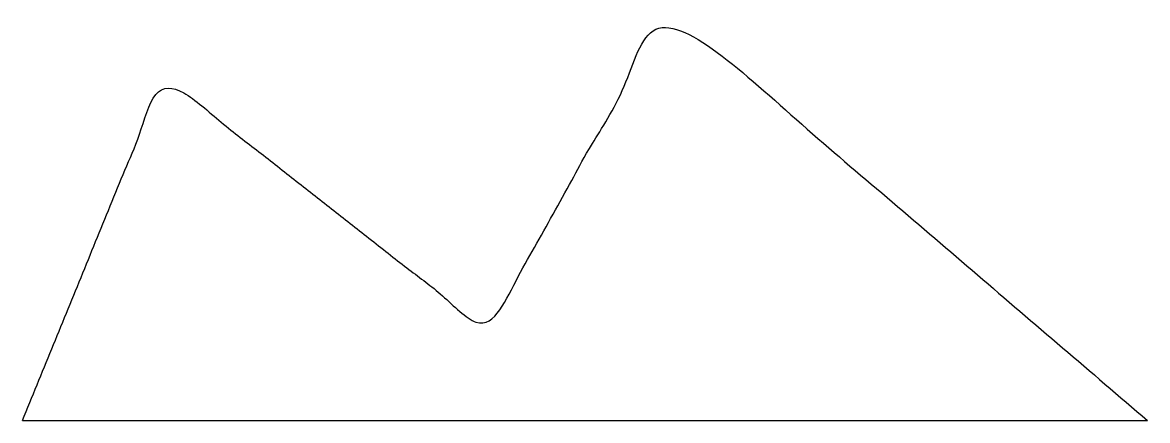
# Model space of a CAD drawing. Header units: inches. Extents: x 0 to 3.61, y 0 to 1.28.
import ezdxf

# ---------------------------------------------------------------- set-up
doc = ezdxf.new("R2010")
doc.units = ezdxf.units.IN
doc.header["$MEASUREMENT"] = 0

msp = doc.modelspace()

# ---------------------------------------------------------------- linework, layer by layer
msp.add_line((0, 0), (3.6113, 0))
msp.add_open_spline([(0, 0), (0.4513, 1.105), (1.4937, 0.2865), (2.0693, 1.3221), (3.6113, 0)], degree=1)

doc.saveas('drawing.dxf')
